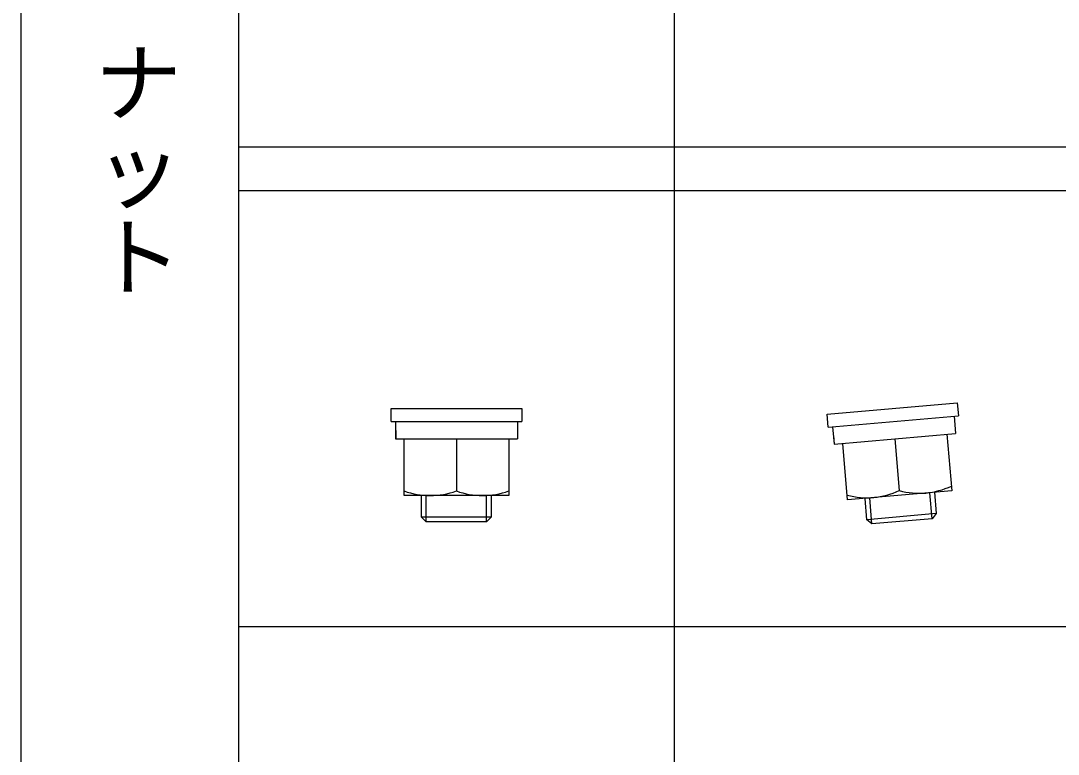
# Model space of a CAD drawing. Units: millimetres, scale not verified. Extents: x -975 to 975, y -650 to 695.
# Drawn here: x -975 to -736.9, y -159.3 to 8.9 of the extents above; entities that cross this region are included whole.
import ezdxf
from ezdxf.enums import TextEntityAlignment as Align

# ---------------------------------------------------------------- set-up
doc = ezdxf.new("R2010")
doc.units = ezdxf.units.MM
doc.header["$LTSCALE"] = 5
doc.layers.add('0-0', color=3, linetype='Continuous')
doc.layers.add('F-0', color=4, linetype='Continuous')
doc.styles.add('@ＭＳ ゴシック', font='')
doc.styles.get('@ＭＳ ゴシック').set_extended_font_data('@MS Gothic')

msp = doc.modelspace()

# ---------------------------------------------------------------- linework, layer by layer
at = {"layer": '0-0'}
for p, q in [((-890, -83), (-890, -80)), ((-890, -83), (-860, -83)), ((-888.997, -83), (-888.933, -87)), ((-861, -83), (-861, -87)), ((-789.681, -84.296), (-789.943, -81.307)), ((-789.681, -84.296), (-759.796, -81.681)), ((-760.792, -81.768), (-760.443, -85.753)), ((-888.975, -85), (-888.997, -87)), ((-788.682, -84.209), (-788.27, -88.188)), ((-888.997, -87), (-861, -87)), ((-887, -100), (-887, -87)), ((-875, -87), (-875, -98.928)), ((-863, -87), (-863, -100)), ((-788.486, -86.199), (-788.334, -88.193)), ((-788.334, -88.193), (-760.443, -85.753)), ((-785.211, -100.97), (-786.344, -88.019)), ((-774.39, -86.973), (-773.35, -98.856)), ((-762.436, -85.927), (-761.303, -98.878)), ((-863, -100), (-887, -100)), ((-881.918, -106), (-881.918, -100)), ((-868.083, -106), (-868.083, -100)), ((-867, -100), (-867, -104.917)), ((-761.303, -98.878), (-785.211, -100.97)), ((-765.843, -105.298), (-766.366, -99.321)), ((-765.287, -99.227), (-764.859, -104.125)), ((-779.626, -106.504), (-780.149, -100.527)), ((-764.859, -104.125), (-780.798, -105.519)), ((-764.859, -104.125), (-765.843, -105.298)), ((-867, -104.917), (-883, -104.917)), ((-868.083, -106), (-881.918, -106)), ((-867, -104.917), (-868.083, -106)), ((-765.843, -105.298), (-779.626, -106.504))]:
    msp.add_line(p, q, dxfattribs=at)
for points in [[(-890, -80), (-860, -80), (-860, -83)], [(-789.943, -81.307), (-760.057, -78.693), (-759.796, -81.681)], [(-881.918, -106), (-883, -104.917), (-883, -100)], [(-779.626, -106.504), (-780.798, -105.519), (-781.226, -100.621)]]:
    msp.add_lwpolyline(points, dxfattribs=at)
for centre, radius, start, end in [((-880.741, -81.219), 18.783, 250.534, 269.207), ((-881.26, -81.213), 18.788, 270.791, 289.463), ((-868.74, -81.213), 18.789, 250.538, 269.208), ((-869.259, -81.219), 18.783, 270.793, 289.466), ((-780.613, -81.715), 18.783, 255.534, 274.207), ((-781.13, -81.754), 18.788, 275.791, 294.463), ((-768.658, -80.663), 18.789, 255.538, 274.208), ((-769.175, -80.714), 18.783, 275.793, 294.466)]:
    msp.add_arc(centre, radius, start, end, dxfattribs=at)
at = {"layer": 'F-0', "color": 6}
for p, q in [((-975, 650), (-975, -650)), ((-925, 650), (-925, -650))]:
    msp.add_line(p, q, dxfattribs=at)
at = {"layer": 'F-0'}
for p, q in [((-825, 650), (-825, -650)), ((-925, -20), (975, -20)), ((-925, -30), (975, -30)), ((-925, -130), (975, -130))]:
    msp.add_line(p, q, dxfattribs=at)

# ---------------------------------------------------------------- texts
at = {"layer": 'F-0', "color": 7, "style": '@ＭＳ ゴシック'}
msp.add_text('ナット', height=14.66, rotation=270, dxfattribs=at).set_placement((-960, 5), align=Align.BOTTOM_LEFT)

doc.saveas('drawing.dxf')
